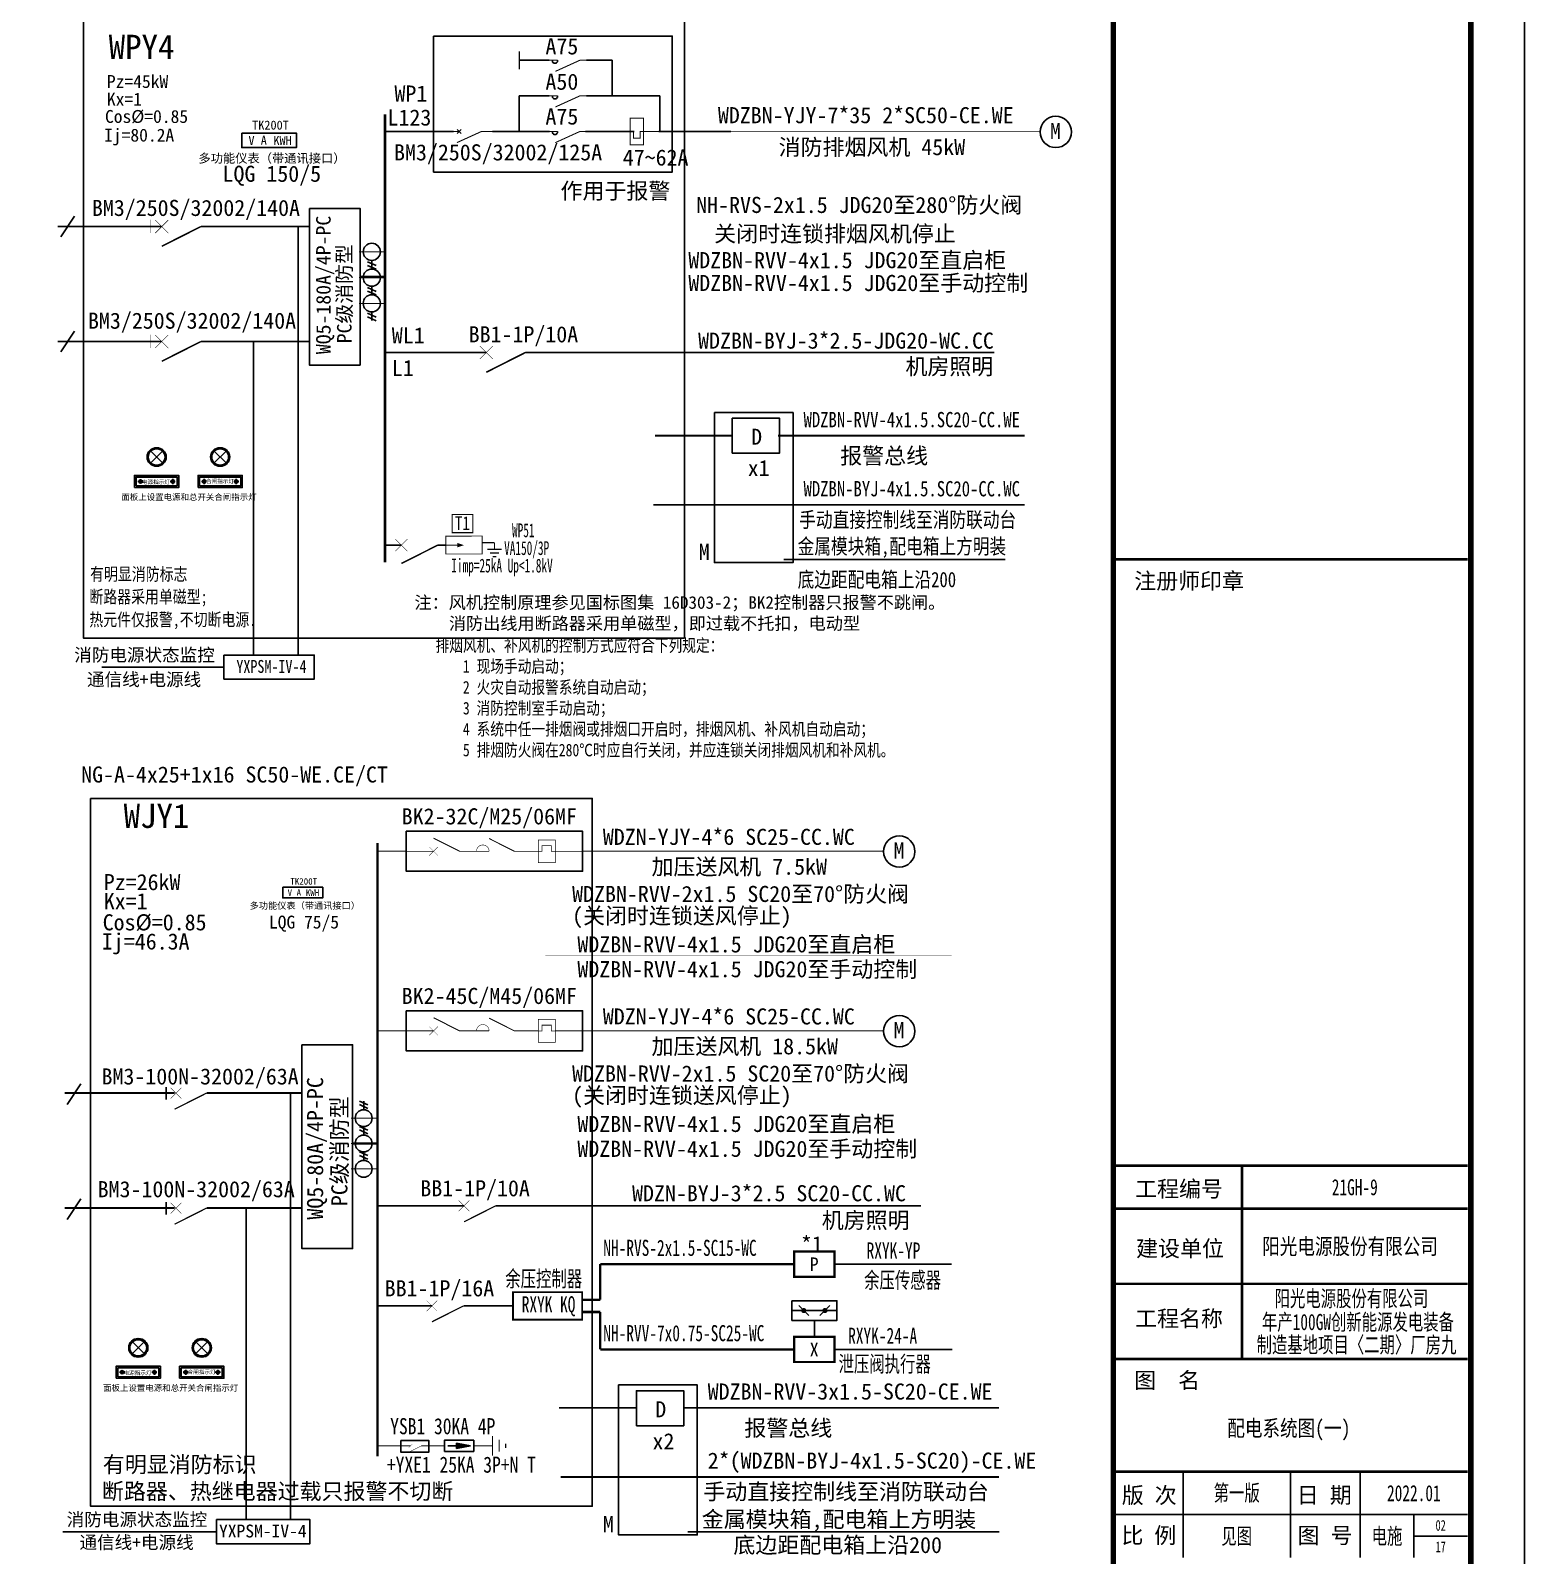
# Model space of a CAD drawing. Header units: millimetres. Extents: x -633009578 to 5705885, y -633235091 to 2571734.
# Drawn here: x 2516519 to 2544355, y 2240709 to 2269123 of the extents above; entities that cross this region are included whole.
import ezdxf
from ezdxf.enums import TextEntityAlignment as Align

# ---------------------------------------------------------------- set-up
doc = ezdxf.new("R2010")
doc.units = ezdxf.units.MM
doc.header["$LTSCALE"] = 1000
doc.header["$MEASUREMENT"] = 0
for name, pattern in [('CENTER2', [1.125, 0.75, -0.125, 0.125, -0.125]), ('CENTERX2', [101.6, 63.5, -12.7, 12.7, -12.7]), ('CONTINOUS', [0])]:
    doc.linetypes.add(name, pattern=pattern)
doc.layers.get('0').update_dxf_attribs({"color": 9})
for name, color, linetype in [('000000000000电气', 7, 'Continuous'), ('ETEXT', 3, 'Continuous'), ('SIG_TEXT', 7, 'Continuous'), ('电气系统', 3, 'Continuous'), ('系统图', 2, 'Continuous'), ('设备-箱柜', 3, 'Continuous'), ('院图签、封面151013$0$PUB_TITLE', 153, 'Continuous'), ('院图签、封面151013$0$图签文字', 4, 'Continuous')]:
    doc.layers.add(name, color=color, linetype=linetype)
doc.layers.add('CENTER', color=2, linetype='CENTERX2', lineweight=15)
doc.layers.add('DRAW', color=4, linetype='Continuous', lineweight=30)
doc.styles.add('--宋体', font='simhei.ttf', dxfattribs={"width": 0.8})
doc.styles.add('-宋体', font='simhei.ttf', dxfattribs={"width": 0.8})
doc.styles.add('_TCH_LABEL', font='simhei.ttf', dxfattribs={"bigfont": 'GBCBIG'})
doc.styles.add('HZ', font='simhei.ttf', dxfattribs={"width": 0.8, "bigfont": 'HZTXT'})
doc.styles.get("Standard").update_dxf_attribs({"font": 'simhei.ttf', "bigfont": 'hztxt.shx'})
doc.styles.add('宋', font='simhei.ttf', dxfattribs={"width": 0.8})
doc.styles.add('宋体', font='simhei.ttf')
doc.styles.add('院图签、封面151013$0$-宋体', font='simhei.ttf', dxfattribs={"width": 0.8})

# ---------------------------------------------------------------- blocks, each defined once
blk = doc.blocks.new('166')
at = {"linetype": 'CONTINOUS', "const_width": 0.3}
blk.add_lwpolyline([(2.5, 9.87), (-2.5, 9.87), (-2.5, -0.13), (2.5, -0.13)], close=True, dxfattribs=at)
blk.add_lwpolyline([(0, 9.87), (0, 6.12)], dxfattribs=at)
at = {"linetype": 'CONTINOUS'}
blk.add_lwpolyline([(0, 6.73, 1.25, 0, 0), (0, 4.87, 0, 0, 0)], format="xyseb", dxfattribs=at)
at = {"color": 1, "style": 'HZ', "width": 0.8}
blk.add_attdef('MARK', (5.02, 3.67), '', height=3, dxfattribs=at)
blk = doc.blocks.new('1107AA')
at = {"color": 3, "linetype": 'Continuous'}
for points, const_width in [([(0, -7.5), (-3.79, 0)], 0.3), ([(1.25, 1.25), (-1.25, -1.25)], 0.1), ([(-1.25, 1.25), (1.25, -1.25)], 0.1)]:
    blk.add_lwpolyline(points, dxfattribs=dict(at, const_width=const_width))
blk = doc.blocks.new('G$C5F426BFC')
at = {"layer": 'ETEXT', "elevation": 0}
for points, const_width in [([(5384, 3322), (5723, 3322)], 30), ([(6640, 3322), (6473, 3322)], 30), ([(7390, 3373), (7644, 3373)], 30), ([(7494, 3235), (7794, 3235)], 22.5), ([(7550, 3160), (7737, 3160)], 22.5), ([(7644, 3235), (7644, 3373)], 22.5), ([(7606, 3085), (7681, 3085)], 22.5)]:
    blk.add_lwpolyline(points, dxfattribs=dict(at, const_width=const_width))
at = {"layer": '电气系统', "color": 3, "const_width": 22.5, "elevation": 0}
blk.add_lwpolyline([(6772, 3954), (6772, 3579), (7196, 3579), (7196, 3954)], close=True, dxfattribs=at)
at = {"layer": 'ETEXT', "rotation": 89.99999999855241}
for name, p, xscale, yscale, zscale in [('166', (7380, 3322, 0), 75, 75, 75), ('1107AA', (5723, 3322, 0), 99.99999952316284, 99.99999952316284, 100)]:
    blk.add_blockref(name, p, dxfattribs=dict(at, xscale=xscale, yscale=yscale, zscale=zscale))
at = {"color": 7, "style": '_TCH_LABEL', "flags": 1}
blk.add_attdef('A', text='', height=0.00903, dxfattribs=at).set_placement((5380, 3322, 0), align=Align.MIDDLE_CENTER)
at = {"layer": '电气系统', "color": 3, "style": '宋'}
for s, width, p in [('T1', 0.8, (6829, 3634, 171)), ('WP51', 0.6, (8007, 3486, 171)), ('VA150/3P  ', 0.6, (7844, 3119, 171)), (' Iimp=25kA Up<1.8kV', 0.6, (6637, 2758, 171))]:
    blk.add_text(s, height=285, dxfattribs=dict(at, width=width)).set_placement(p)
blk = doc.blocks.new('G$CE55235D8')
blk.add_blockref('G$C5F426BFC', (-5384, -3158, 0))
blk = doc.blocks.new('G$C5FBF918B')
at = {"color": 3, "linetype": 'Continuous', "style": '宋'}
for s, p in [('注：风机控制原理参见国标图集 16D303-2；BK2控制器只报警不跳闸。', (352, -17, 0)), ('消防出线用断路器采用单磁型，即过载不托扣，电动型', (852, 806, 0))]:
    blk.add_text(s, height=300, rotation=90, dxfattribs=at).set_placement(p)
at = {"color": 2, "linetype": 'Continuous', "insert": (1076, 487), "char_height": 300, "width": 16171.9, "attachment_point": 1, "rotation": 90, "style": '宋'}
blk.add_mtext('排烟风机、补风机的控制方式应符合下列规定：{\\f宋体|b0|i0|c134|p2;\\P}    1 现场手动启动；{\\f宋体|b0|i0|c134|p2;\\P}    2 火灾自动报警系统自动启动；{\\f宋体|b0|i0|c134|p2;\\P}    3 消防控制室手动启动；{\\f宋体|b0|i0|c134|p2;\\P}    4 系统中任一排烟阀或排烟口开启时，排烟风机、补风机自动启动；{\\f宋体|b0|i0|c134|p2;\\P}    5 排烟防火阀在280℃时应自行关闭，并应连锁关闭排烟风机和补风机。', dxfattribs=at)
blk = doc.blocks.new('多功能仪表')
at = {"layer": '系统图', "color": 2}
blk.add_lwpolyline([(499850, 344131), (501605, 344131), (501605, 343664), (499850, 343664)], close=True, dxfattribs=at)
at = {"color": 3, "linetype": 'Continuous', "style": '宋体'}
for s, p in [('TK200T', (500773, 344242)), ('V', (500165, 343753)), ('A', (500559, 343755)), ('KWH', (501160, 343748)), ('多功能仪表（带通讯接口）', (500821, 343180))]:
    blk.add_text(s, height=288, dxfattribs=at).set_placement(p, align=Align.CENTER)
blk = doc.blocks.new('G$C86820919')
at = {"layer": '000000000000电气', "color": 3, "xscale": 0.51, "yscale": 0.51, "zscale": 0.51}
blk.add_blockref('多功能仪表', (-255652, -174891, 560), dxfattribs=at)
blk = doc.blocks.new('$element$00000576')
at = {"const_width": 0.0233}
for points in [[(0, 0), (0, -0.25)], [(0, -1), (0, -0.75), (-0.25, -0.2)], [(-0.047, -0.297), (0.047, -0.203)], [(-0.047, -0.203), (0.047, -0.297)]]:
    blk.add_lwpolyline(points, dxfattribs=at)
at = {"flags": 9}
blk.add_attdef('S', (0, 0), '', height=0.00000667, dxfattribs=at)
blk = doc.blocks.new('$element$00000577')
at = {"const_width": 0.0233}
for points in [[(0, 0), (0, -0.25)], [(-0.25, -0.2), (0, -0.75), (0, -1)]]:
    blk.add_lwpolyline(points, dxfattribs=at)
blk.add_arc((-0.008, -0.192), 0.0589, 81.8699, 278.1301)
at = {"flags": 9}
blk.add_attdef('S', (0, 0), '', height=0.00000667, dxfattribs=at)
blk = doc.blocks.new('$element$00000585')
at = {"const_width": 0.0233}
for points in [[(0, 0), (0, -0.425), (-0.15, -0.425), (-0.15, -0.575), (0, -0.575), (0, -1)], [(-0.3, -0.35), (0.3, -0.35), (0.3, -0.65), (-0.3, -0.65), (-0.3, -0.35)]]:
    blk.add_lwpolyline(points, dxfattribs=at)
at = {"flags": 9}
blk.add_attdef('S', (0, 0), '', height=0.00000667, dxfattribs=at)
blk = doc.blocks.new('0923')
at = {"color": 3, "linetype": 'Continuous'}
for p, q in [((-5, -3.75), (-2.5, -3.75)), ((-4.61, -5), (-3.5, -2.5)), ((-3.56, -5), (-2.45, -2.5)), ((2.5, -3.75), (5, -3.75)), ((2.89, -5), (4, -2.5)), ((3.94, -5), (5.05, -2.5)), ((10, -3.75), (12.5, -3.75)), ((10.39, -5), (11.5, -2.5)), ((11.44, -5), (12.55, -2.5))]:
    blk.add_line(p, q, dxfattribs=at)
at = {"color": 3, "linetype": 'Continuous', "const_width": 0.3}
for points in [[(-7.5, 0), (-7.5, -7.5)], [(0, 0), (0, -7.5)], [(7.5, 0), (7.5, -7.5)]]:
    blk.add_lwpolyline(points, dxfattribs=at)
at = {"color": 3, "linetype": 'Continuous'}
for centre in [(-7.5, -3.75), (0, -3.75), (7.5, -3.75)]:
    blk.add_circle(centre, 2.5, dxfattribs=at)
blk = doc.blocks.new('G$CC2F4D0F8')
at = {"layer": '000000000000电气', "color": 3, "style": '-宋体'}
for s, p in [('WDZBN-RVV-4x1.5 JDG20至直启柜', (-7053, 53)), ('WDZBN-RVV-4x1.5 JDG20至手动控制', (-7053, -372))]:
    blk.add_text(s, height=300, dxfattribs=at).set_placement(p)
blk = doc.blocks.new('wuxiancewen-3dian')
at = {"color": 3, "xscale": 0.6375, "yscale": 0.6375, "zscale": 0.6375}
blk.add_blockref('多功能仪表', (-320699, -218483, 701), dxfattribs=at)
blk = doc.blocks.new('$equip_U$00000219(6KJYKZZZUNZOGKT)')
at = {"const_width": 0.06}
blk.add_lwpolyline([(-0.72, 0), (0.72, 0), (0.72, 0.66), (-0.72, 0.66)], close=True, dxfattribs=at)
for p in [(0, 0.66), (-0.72, 0.33), (0, 0), (0.72, 0.33)]:
    blk.add_point(p)
at = {"color": 7, "style": '_TCH_LABEL'}
blk.add_attdef('$TEXT$', text='', height=0.36, dxfattribs=at).set_placement((-0.006, 0.325), align=Align.MIDDLE_CENTER)
at = {"color": 7, "style": '_TCH_LABEL', "flags": 1}
blk.add_attdef('A', text='', height=0.000025, dxfattribs=at).set_placement((0, 0), align=Align.MIDDLE_CENTER)
blk = doc.blocks.new('浪涌1')
at = {"layer": '电气系统'}
blk.add_hatch(color=241, dxfattribs=at).paths.add_polyline_path([(1736, 498), (1479, 548), (1479, 498), (1479, 448)])
at = {"layer": '电气系统', "color": 241}
for p, q in [((1316, 498), (1479, 498)), ((1479, 498), (1479, 548)), ((1736, 498), (1479, 548)), ((1479, 498), (1479, 448)), ((1736, 498), (1479, 448))]:
    blk.add_line(p, q, dxfattribs=at)
at = {"layer": '电气系统'}
blk.add_lwpolyline([(442, 597), (960, 597), (960, 379), (442, 379)], close=True, dxfattribs=at)
at = {"layer": '电气系统', "color": 241}
blk.add_lwpolyline([(1799, 603), (1799, 393), (1254, 393), (1254, 603)], close=True, dxfattribs=at)
at = {"layer": '电气系统', "const_width": 20}
for points in [[(2148, 316), (2148, 679)], [(2270, 386), (2270, 610)], [(2393, 456), (2393, 540)]]:
    blk.add_lwpolyline(points, dxfattribs=at)
at = {"layer": '电气系统', "color": 3, "linetype": 'Continuous', "const_width": 20}
for points in [[(0, 498), (621, 498)], [(823, 498), (1254, 498)], [(1799, 498), (2148, 498)]]:
    blk.add_lwpolyline(points, dxfattribs=at)
at = {"layer": '电气系统', "linetype": 'Continuous', "xscale": 27.22500000055879, "yscale": 27.22500000055879, "zscale": 27.22500000055879, "rotation": 89.99999969228081}
blk.add_blockref('1107AA', (621, 498), dxfattribs=at)
at = {"layer": '电气系统', "color": 3, "style": '宋', "width": 0.8}
for s, p in [('YSB1 30KA 4P ', (241, 713, 0)), ('+YXE1 25KA 3P+N T', (180, -3, 0))]:
    blk.add_text(s, height=300, dxfattribs=at).set_placement(p)
blk = doc.blocks.new('1104A')
at = {"color": 3, "linetype": 'Continuous', "const_width": 0.3}
blk.add_lwpolyline([(0, -7.5), (-3.79, 0)], dxfattribs=at)
at = {"color": 3, "linetype": 'Continuous', "const_width": 0.15}
blk.add_lwpolyline([(0, 3.75, 1), (0, 0)], format="xyb", dxfattribs=at)
blk = doc.blocks.new('1207')
at = {"color": 3, "linetype": 'Continuous', "const_width": 0.3}
blk.add_lwpolyline([(5, 0), (-5, 0), (-5, -7.5), (5, -7.5)], close=True, dxfattribs=at)
blk.add_lwpolyline([(0, 0), (0, -1.57), (-2.5, -1.57), (-2.5, -5.67), (0, -5.67), (0, -7.5)], dxfattribs=at)
blk = doc.blocks.new('G$C30390A01')
at = {"layer": '院图签、封面151013$0$图签文字', "color": 6, "style": '院图签、封面151013$0$-宋体', "width": 0.7}
for s, p in [('阳光电源股份有限公司', (460, -424)), ('年产100GW创新能源发电装备', (224, -862)), ('制造基地项目〈二期〉厂房九', (125, -1285))]:
    blk.add_text(s, height=300, dxfattribs=at).set_placement(p)
blk = doc.blocks.new('建筑图框_A0')
for p, q in [((118900, 0), (118900, 84100)), ((117900, 1000), (117900, 83100))]:
    blk.add_line(p, q)
at = {"layer": '院图签、封面151013$0$PUB_TITLE'}
for p, q in [((112538, 1800), (112538, 3411)), ((114538, 1800), (114538, 3411)), ((115838, 1800), (115838, 3411)), ((111238, 2600), (117838, 2600)), ((116838, 1800), (116838, 2600)), ((116838, 2200), (117838, 2200))]:
    blk.add_line(p, q, dxfattribs=at)
blk.add_lwpolyline([(0, 0), (118900, 0), (118900, 84100), (0, 84100)], close=True, dxfattribs=at)
at = {"layer": '院图签、封面151013$0$PUB_TITLE', "const_width": 100}
blk.add_lwpolyline([(2500, 1000), (117900, 1000), (117900, 83100), (2500, 83100)], close=True, dxfattribs=at)
at = {"layer": '院图签、封面151013$0$PUB_TITLE'}
for points, const_width in [([(111238, 1000), (111238, 83100)], 100), ([(111238, 20400), (117838, 20400)], 48), ([(111238, 9100), (117838, 9100)], 48), ([(111238, 9100), (117838, 9100)], 48), ([(113638, 5500), (113638, 9100)], 48), ([(111238, 8300), (117838, 8300)], 48), ([(111238, 8300), (117838, 8300)], 48), ([(111238, 6900), (117838, 6900)], 48), ([(111238, 6900), (117838, 6900)], 48), ([(111238, 5500), (117838, 5500)], 48), ([(111238, 5500), (117838, 5500)], 48), ([(111238, 3400), (117838, 3400)], 48)]:
    blk.add_lwpolyline(points, dxfattribs=dict(at, const_width=const_width))
at = {"layer": '院图签、封面151013$0$PUB_TITLE', "style": '院图签、封面151013$0$-宋体'}
for s, p in [('注册师印章', (111628, 19847)), ('工程编号', (111644, 8519)), ('建设单位', (111663, 7409)), ('工程名称', (111644, 6104)), ('图  名', (111628, 4952)), ('版 次', (111397, 2811)), ('日 期', (114658, 2814)), ('比 例', (111390, 2063)), ('图 号', (114672, 2063))]:
    blk.add_text(s, height=300, dxfattribs=at).set_placement(p)
at = {"layer": '院图签、封面151013$0$图签文字', "color": 6, "style": '院图签、封面151013$0$-宋体'}
for tag, height, width, p in [('工程主持人', 400, 0.8, (114688, 36700)), ('审定', 400, 0.8, (114688, 35900)), ('审核', 400, 0.8, (114688, 35100)), ('专业负责人', 400, 0.8, (114688, 34300)), ('校对', 400, 0.8, (114688, 33500)), ('设计', 400, 0.8, (114688, 32700)), ('方案设计人', 400, 0.8, (114688, 31900)), ('工程编号', 300, 0.7, (115738, 8700)), ('版次', 300, 0.7, (113538, 3006)), ('日期', 300, 0.7, (116838, 3000)), ('比例', 300, 0.7, (113538, 2200)), ('图号_X施', 300, 0.7, (116338, 2200)), ('图号', 200, 0.7, (117338, 2400)), ('图号_总数', 200, 0.7, (117338, 2000))]:
    blk.add_attdef(tag, text='', height=height, dxfattribs=dict(at, width=width)).set_placement(p, align=Align.MIDDLE_CENTER)
at = {"layer": '院图签、封面151013$0$图签文字', "color": 6, "style": '院图签、封面151013$0$-宋体', "width": 0.7}
for tag, p in [('建设单位_001', (115736, 7446)), ('工程名称_001', (115734, 6045)), ('图名_001', (114543, 4060))]:
    blk.add_attdef(tag, p, '', height=300, dxfattribs=at)
blk = doc.blocks.new('G$CE57D67AF')
at = {"color": 3}
for p, q in [((-480, 234), (-318, 396)), ((-480, 396), (-318, 234)), ((309, 234), (471, 396)), ((309, 396), (471, 234))]:
    blk.add_line(p, q, dxfattribs=at)
for points in [[(-674, -64), (-124, -64), (-124, 86), (-674, 86)], [(-654, -44), (-144, -44), (-144, 66), (-654, 66)], [(115, -64), (665, -64), (665, 86), (115, 86)], [(135, -44), (645, -44), (645, 66), (135, 66)]]:
    blk.add_lwpolyline(points, close=True, dxfattribs=at)
at = {"layer": 'CENTER', "linetype": 'CENTER2', "lineweight": -2}
for p, q in [((-631, 11), (-567, 11)), ((-167, 11), (-231, 11)), ((-199, -21), (-199, 43)), ((158, 11), (222, 11)), ((190, -21), (190, 43)), ((622, 11), (558, 11)), ((590, -21), (590, 43))]:
    blk.add_line(p, q, dxfattribs=at)
at = {"layer": 'DRAW'}
for centre, radius in [((-399, 315), 115), ((-399, 315), 105), ((390, 315), 115), ((390, 315), 105)]:
    blk.add_circle(centre, radius, dxfattribs=at)
at = {"layer": 'DRAW', "lineweight": -2}
for centre in [(-599, 11), (-199, 11), (190, 11), (590, 11)]:
    blk.add_circle(centre, 21, dxfattribs=at)
at = {"layer": 'SIG_TEXT', "color": 4, "style": '宋体'}
for s, height, p in [('电源指示灯', 50, (-583, -20)), ('合闸指示灯', 50, (213, -10)), ('面板上设置电源和总开关合闸指示灯', 75, (-837, -221))]:
    blk.add_text(s, height=height, dxfattribs=at).set_placement(p)

msp = doc.modelspace()

# ---------------------------------------------------------------- linework, layer by layer
at = {"color": 3, "linetype": 'Continuous', "const_width": 9.72}
for points in [[(2518760.7, 2265600.7), (2518760.7, 2265350.4)], [(2518760.7, 2263458.3), (2518760.7, 2263207.9)]]:
    msp.add_lwpolyline(points, dxfattribs=at)
at = {"layer": '000000000000电气', "linetype": 'Continuous'}
for p, q in [((2525625.4, 2268568.1, 100), (2526182.3, 2268568.1, 100)), ((2526881.2, 2268568.1, 100), (2527358.4, 2268568.1, 100)), ((2527358.4, 2267904.5, 100), (2527358.4, 2268568.1, 100)), ((2525625.4, 2267904.5, 100), (2526182.3, 2267904.5, 100)), ((2525625.4, 2267241, 100), (2525625.4, 2267904.5, 100)), ((2526881.2, 2267904.5, 100), (2528244.9, 2267904.5, 100)), ((2528244.9, 2267241, 100), (2528244.9, 2267904.5, 100)), ((2524401.3, 2267241, 100), (2523112.6, 2267241, 100)), ((2526190.3, 2267241, 100), (2525127.1, 2267241, 100)), ((2526857.6, 2267241, 100), (2527768, 2267241, 100)), ((2528223.4, 2267241, 100), (2529567.1, 2267241, 100)), ((2528291.8, 2267241, 100), (2529463.4, 2267241, 100))]:
    msp.add_line(p, q, dxfattribs=at)
at = {"layer": '000000000000电气', "color": 3}
for p, q in [((2517338.9, 2265663.7), (2517082.9, 2265277.3)), ((2517338.9, 2263521.2), (2517082.9, 2263134.9)), ((2531499.3, 2246138.8), (2533676.1, 2246138.8)), ((2531499.3, 2244549.7), (2533688.7, 2244549.7))]:
    msp.add_line(p, q, dxfattribs=at)
at = {"layer": '000000000000电气', "color": 2}
for p, q in [((2521504.6, 2257485.6), (2521504.6, 2265470.5)), ((2520675.3, 2257485.6), (2520675.3, 2263328)), ((2520122.6, 2257261.7), (2517850.9, 2257261.7))]:
    msp.add_line(p, q, dxfattribs=at)
at = {"layer": '000000000000电气', "color": 2, "linetype": 'Continuous'}
for p, q in [((2530552.2, 2259263.8), (2534679.3, 2259263.8)), ((2519049.2, 2249437.3), (2519049.2, 2249207.9)), ((2521364.5, 2241377.3), (2521364.5, 2249325.1)), ((2519049.2, 2247294.8), (2519049.2, 2247065.4)), ((2520535.2, 2241377.3), (2520535.2, 2247182.6)), ((2519982.5, 2241153.4), (2517123.3, 2241153.4)), ((2528766.2, 2241148.1), (2534569.8, 2241148.1))]:
    msp.add_line(p, q, dxfattribs=at)
at = {"layer": '000000000000电气', "linetype": 'CONTINOUS'}
for p, q in [((2517459.3, 2249497.7), (2517203.3, 2249111.3)), ((2517459.3, 2247355.2), (2517203.3, 2246968.8))]:
    msp.add_line(p, q, dxfattribs=at)
at = {"layer": '000000000000电气'}
for p, q in [((2531543.1, 2245272.8), (2530704.2, 2245272.8)), ((2531019.8, 2245179.3), (2530832.9, 2245366.2)), ((2531227.5, 2245179.3), (2531414.4, 2245366.2)), ((2531123.6, 2244784.4), (2531123.6, 2245088.7))]:
    msp.add_line(p, q, dxfattribs=at)
at = {"layer": '000000000000电气', "color": 3}
for points, const_width in [([(2517210.9, 2263162.1), (2517210.9, 2270015), (2523431, 2270015)], 0.01), ([(2526111.4, 2253456.8), (2526111.4, 2251882.2)], 1), ([(2526111.4, 2252853), (2533617, 2252853)], 1), ([(2526111.4, 2251882.2), (2533681, 2251882.2)], 1), ([(2526111.4, 2250110.8), (2526111.4, 2248536.2)], 1), ([(2526111.4, 2249507), (2533617, 2249507)], 1), ([(2526111.4, 2248536.2), (2533681, 2248536.2)], 1), ([(2525185.9, 2247224.4), (2533112.7, 2247224.4)], 31.4), ([(2524586.9, 2245360.4), (2525507.8, 2245360.4)], 31.4)]:
    msp.add_lwpolyline(points, dxfattribs=dict(at, const_width=const_width))
at = {"layer": '000000000000电气', "color": 2}
for points in [[(2517506.2, 2269826.4), (2528701.5, 2269826.4), (2528701.5, 2257802), (2517506.2, 2257802)], [(2521716, 2265806.6), (2522661.1, 2265806.6), (2522661.1, 2262889.9), (2521716, 2262889.9)], [(2529262.9, 2262003.8), (2530727.4, 2262003.8), (2530727.4, 2259208.2), (2529262.9, 2259208.2)], [(2529594.1, 2261249.3), (2530475.8, 2261249.3), (2530475.8, 2261899.7), (2529594.1, 2261899.7)], [(2520122.6, 2257485.6), (2521804.3, 2257485.6), (2521804.3, 2257037.8), (2520122.6, 2257037.8)]]:
    msp.add_lwpolyline(points, close=True, dxfattribs=at)
at = {"layer": '000000000000电气', "color": 2, "elevation": 100}
msp.add_lwpolyline([(2524029.8, 2269019.6), (2528477.4, 2269019.6), (2528477.4, 2266484.3), (2524029.8, 2266484.3)], close=True, dxfattribs=at)
at = {"layer": '000000000000电气', "const_width": 27.6, "elevation": 100}
msp.add_lwpolyline([(2525625.4, 2268402.2), (2525625.4, 2268733.9)], dxfattribs=at)
at = {"layer": '000000000000电气', "color": 2}
for points, const_width in [([(2523123.6, 2259216), (2523123.6, 2267562.5)], 45.1), ([(2517024.7, 2265470.5), (2518964.9, 2265470.5)], 35.2), ([(2519693.9, 2265470.5), (2521707.9, 2265470.5)], 35.2), ([(2522661.1, 2264530.8), (2523123.6, 2264530.8)], 45.1), ([(2521804.3, 2257261.7), (2522913.4, 2257261.7), (2522913.4, 2264544.1)], 1), ([(2517024.7, 2263328), (2518964.9, 2263328)], 35.2), ([(2519693.9, 2263328), (2521707.3, 2263328)], 35.2), ([(2528152.3, 2261574.5), (2529594.1, 2261574.5)], 32.5)]:
    msp.add_lwpolyline(points, dxfattribs=dict(at, const_width=const_width))
at = {"layer": '000000000000电气', "color": 3}
for points, const_width, elevation in [([(2528702.3, 2267238.1), (2535330, 2267238.1)], 16.9, -100), ([(2527600, 2266468.4), (2527600, 2264641), (2535621.9, 2264641)], 1, 30), ([(2528081.4, 2266468.4), (2528081.4, 2265600.4), (2535608.2, 2265600.4)], 1, 30)]:
    msp.add_lwpolyline(points, dxfattribs=dict(at, const_width=const_width, elevation=elevation))
at = {"layer": '000000000000电气', "color": 2, "linetype": 'Continuous', "const_width": 32.5, "elevation": -100}
for points in [[(2523135.9, 2263123.7), (2525011.5, 2263123.7)], [(2525740.5, 2263123.7), (2534478.6, 2263123.7)]]:
    msp.add_lwpolyline(points, dxfattribs=at)
at = {"layer": '000000000000电气', "color": 2, "linetype": 'Continuous'}
for points, const_width in [([(2530444.9, 2261574.5), (2535044.4, 2261574.5)], 32.5), ([(2528121.5, 2260287.3), (2535044.4, 2260287.3)], 32.5), ([(2522983.5, 2242556.3), (2522983.5, 2253986.7)], 45.1), ([(2522980.8, 2253830.3), (2523521.3, 2253830.3)], 16.9), ([(2523521.3, 2253830.3), (2524029.2, 2253830.3)], 16.3), ([(2524503.7, 2253830.3), (2525064.1, 2253830.3)], 16.3), ([(2525535.3, 2253830.3), (2525979.8, 2253830.3)], 16.3), ([(2526298.5, 2253830.3), (2526805.1, 2253830.3)], 16.3), ([(2526805.1, 2253830.3), (2532414.2, 2253830.3)], 16.9), ([(2522980.8, 2250484.3), (2523521.3, 2250484.3)], 16.9), ([(2523521.3, 2250484.3), (2524029.2, 2250484.3)], 16.3), ([(2524503.7, 2250484.3), (2525064.1, 2250484.3)], 16.3), ([(2525535.3, 2250484.3), (2525979.8, 2250484.3)], 16.3), ([(2526298.5, 2250484.3), (2526805.1, 2250484.3)], 16.3), ([(2526805.1, 2250484.3), (2532414.2, 2250484.3)], 16.9), ([(2517158.1, 2249325.1), (2519205.1, 2249325.1)], 35.2), ([(2518868.6, 2249325.1), (2519198.1, 2249325.1)], 35.2), ([(2519131.8, 2249224.9), (2519329.8, 2249422.9)], 7.92), ([(2519131.8, 2249422.9), (2519329.8, 2249224.9)], 7.92), ([(2519799.1, 2249325.1), (2519205.1, 2249024.8)], 23.8), ([(2519799.1, 2249325.1), (2519264.5, 2249054.8)], 21.4), ([(2519799.1, 2249325.1), (2519264.5, 2249054.8)], 21.4), ([(2519799.1, 2249325.1), (2521567.7, 2249325.1)], 35.2), ([(2521724.2, 2241153.4), (2522726.6, 2241153.4), (2522726.6, 2248396.4)], 1), ([(2522521, 2248385.4), (2522983.5, 2248385.4)], 45.1), ([(2519131.8, 2247082.4), (2519329.8, 2247280.4)], 7.92), ([(2519131.8, 2247280.4), (2519329.8, 2247082.4)], 7.92), ([(2517158.1, 2247182.6), (2519205.1, 2247182.6)], 35.2), ([(2519799.1, 2247182.6), (2519205.1, 2246882.3)], 23.8), ([(2519799.1, 2247182.6), (2519264.5, 2246912.3)], 21.4), ([(2519799.1, 2247182.6), (2521567.2, 2247182.6)], 35.2), ([(2526366.2, 2243458.9), (2527808.1, 2243458.9)], 32.5), ([(2528689.7, 2243458.9), (2534564.9, 2243458.9)], 32.5), ([(2526397.5, 2242171.7), (2534564.9, 2242171.7)], 32.5)]:
    msp.add_lwpolyline(points, dxfattribs=dict(at, const_width=const_width))
at = {"layer": '000000000000电气', "linetype": 'CONTINOUS', "const_width": 0.01}
msp.add_lwpolyline([(2517344.3, 2246824.9), (2517344.3, 2255005.2), (2523209.7, 2255005.2)], dxfattribs=at)
at = {"layer": '000000000000电气', "color": 2, "linetype": 'Continuous'}
for points in [[(2517639.6, 2254816.6), (2526985.5, 2254816.6), (2526985.5, 2241627.6), (2517639.6, 2241627.6)], [(2523521.3, 2254203.8), (2526805.1, 2254203.8), (2526805.1, 2253456.8), (2523521.3, 2253456.8)], [(2523521.3, 2250857.8), (2526805.1, 2250857.8), (2526805.1, 2250110.8), (2523521.3, 2250110.8)], [(2521575.9, 2250224.9), (2522521, 2250224.9), (2522521, 2246427.5), (2521575.9, 2246427.5)], [(2527476.8, 2243888.1), (2528941.4, 2243888.1), (2528941.4, 2241092.5), (2527476.8, 2241092.5)], [(2527808.1, 2243128), (2528689.7, 2243128), (2528689.7, 2243778.4), (2527808.1, 2243778.4)], [(2519982.5, 2241377.3), (2521724.2, 2241377.3), (2521724.2, 2240929.4), (2519982.5, 2240929.4)]]:
    msp.add_lwpolyline(points, close=True, dxfattribs=at)
at = {"layer": '000000000000电气', "color": 3, "linetype": 'Continuous', "const_width": 31.4}
for points in [[(2522983.5, 2247224.4), (2524596.6, 2247224.4)], [(2522983.5, 2245360.4), (2523997.6, 2245360.4)]]:
    msp.add_lwpolyline(points, dxfattribs=at)
at = {"layer": '000000000000电气', "color": 1, "linetype": 'Continuous', "const_width": 45}
for points in [[(2527134.7, 2245474.6), (2527134.7, 2246138.8)], [(2527134.7, 2246138.8), (2530748, 2246138.8)], [(2526797.4, 2245474.6), (2527134.7, 2245474.6)], [(2526797.4, 2245246.2), (2527134.7, 2245246.2)], [(2527134.7, 2245246.2), (2527134.7, 2244549.7)], [(2527134.7, 2244549.7), (2530748, 2244549.7)]]:
    msp.add_lwpolyline(points, dxfattribs=at)
at = {"layer": '000000000000电气', "const_width": 35.5}
msp.add_lwpolyline([(2526797.4, 2245360.4), (2526797.4, 2245104.2), (2525507.8, 2245104.2), (2525507.8, 2245616.6), (2526797.4, 2245616.6), (2526797.4, 2245360.4)], dxfattribs=at)
at = {"layer": '000000000000电气'}
msp.add_lwpolyline([(2530704.2, 2245456.8), (2531543.1, 2245456.8), (2531543.1, 2245088.7), (2530704.2, 2245088.7)], close=True, dxfattribs=at)
at = {"layer": '000000000000电气', "const_width": 47.8}
for points in [[(2530926.3, 2245248.8, 1), (2530926.3, 2245296.7, 1)], [(2531321, 2245248.8, -1), (2531321, 2245296.7, -1)]]:
    msp.add_lwpolyline(points, format="xyb", close=True, dxfattribs=at)
at = {"layer": '000000000000电气', "color": 3}
msp.add_circle((2535621.5, 2267232.7, -100), 291.5, dxfattribs=at)
at = {"layer": '000000000000电气', "color": 2, "linetype": 'Continuous'}
for centre in [(2532705.7, 2253824.9), (2532705.7, 2250478.9)]:
    msp.add_circle(centre, 291.5, dxfattribs=at)

# ---------------------------------------------------------------- block references
at = {"xscale": 0.78, "yscale": 0.78, "zscale": 0.78, "rotation": 270}
msp.add_blockref('G$C5FBF918B', (2523686.1, 2258623.3), dxfattribs=at)
at = {"layer": '000000000000电气', "color": 3, "xscale": 829.44, "yscale": 829.44, "zscale": 829.44, "rotation": 90}
msp.add_blockref('$element$00000577', (2526131.8, 2268568.1, 100), dxfattribs=at)
at = {"layer": '000000000000电气'}
for name, p, xscale, yscale, zscale, rotation in [('$element$00000577', (2526131.8, 2267904.5, 100), 829.44, 829.44, 829.44, 90), ('$element$00000585', (2527399.9, 2267241, 100), 829.44, 829.44, 829.44, 90), ('$element$00000576', (2524297.7, 2267241, 100), 829.44, 829.44, 829.44, 90), ('$element$00000577', (2526131.8, 2267241, 100), 829.44, 829.44, 829.44, 90), ('0923', (2523117.6, 2264518.8, 100), 64, 64, 64, 270)]:
    msp.add_blockref(name, p, dxfattribs=dict(at, xscale=xscale, yscale=yscale, zscale=zscale, rotation=rotation))
for name, p, xscale, yscale, zscale in [('G$C86820919', (2521284.2, 2266510, 100), 1.14, 1.14, 1.14), ('G$CE55235D8', (2523123.6, 2259386), 0.9025, 0.9025, 0.9025)]:
    msp.add_blockref(name, p, dxfattribs=dict(at, xscale=xscale, yscale=yscale, zscale=zscale))
at = {"layer": '000000000000电气', "color": 2, "linetype": 'Continuous'}
for name, p, xscale, yscale, zscale, rotation in [('1107AA', (2518964.9, 2265470.5), 97.20000000018624, 97.20000000018624, 97.20000000018624, 89.9999737389867), ('1107AA', (2518964.9, 2263328), 97.20000000018624, 97.20000000018624, 97.20000000018624, 89.9999737389867), ('1107AA', (2525011.5, 2263123.7, -100), 97.20000000018624, 97.20000000018624, 97.20000000018624, 89.9999737389867), ('1107AA', (2524029.2, 2253830.3), -64.59999990463257, 64.59999990463257, 64.6, 89.999999999998), ('1104A', (2525064.1, 2253830.3), -62.66879987716675, 62.66879987716675, 62.66880000000003, 89.999999999998), ('1207', (2525979.8, 2253830.3), -42.5, 42.5, 42.5, 89.999999999998), ('1107AA', (2524029.2, 2250484.3), -64.59999990463257, 64.59999990463257, 64.6, 89.999999999998), ('1104A', (2525064.1, 2250484.3), -62.66879987716675, 62.66879987716675, 62.66880000000003, 89.999999999998), ('1207', (2525979.8, 2250484.3), -42.5, 42.5, 42.5, 89.999999999998)]:
    msp.add_blockref(name, p, dxfattribs=dict(at, xscale=xscale, yscale=yscale, zscale=zscale, rotation=rotation))
at = {"layer": '000000000000电气', "color": 1, "xscale": 1.5, "yscale": 1.5, "zscale": 1.5}
for p in [(2519467.5, 2260703.9), (2519125.3, 2244106.5)]:
    msp.add_blockref('G$CE57D67AF', p, dxfattribs=at)
at = {"layer": '000000000000电气', "color": 2, "xscale": 0.6666599999999999, "yscale": 0.6666599999999999, "zscale": 0.6666599999999999}
msp.add_blockref('wuxiancewen-3dian', (2522580.4, 2252560.4), dxfattribs=at)
at = {"layer": '000000000000电气', "color": 1, "linetype": 'Continuous', "xscale": 63.00000000000002, "yscale": 63.00000000000002, "zscale": 63.00000000000002, "rotation": 89.99999846185224}
msp.add_blockref('0923', (2522490.3, 2248385.4), dxfattribs=at)
at = {"layer": '000000000000电气', "color": 3, "linetype": 'Continuous', "xscale": 78.57, "yscale": 78.57, "zscale": 78.57, "rotation": 90}
for p in [(2524596.6, 2247224.4), (2523997.6, 2245360.4)]:
    msp.add_blockref('1107AA', p, dxfattribs=at)
at = {"layer": '000000000000电气'}
ref = msp.add_blockref('$equip_U$00000219(6KJYKZZZUNZOGKT)', (2531123.6, 2245904), dxfattribs=dict(at, xscale=521.7520000000001, yscale=711.4800000000001, zscale=711.4800000000001))
ref.add_attrib('$TEXT$', 'P', dxfattribs={"layer": '0', "color": 4, "height": 256.1, "style": '_TCH_LABEL', "width": 0.947692}).set_placement((2531120.3, 2246135.4), align=Align.MIDDLE_CENTER)
ref = msp.add_blockref('$equip_U$00000219(6KJYKZZZUNZOGKT)', (2531123.6, 2244314.9), dxfattribs=dict(at, xscale=521.7520000000001, yscale=711.4800000000001, zscale=711.4800000000001))
ref.add_attrib('$TEXT$', 'X', dxfattribs={"layer": '0', "color": 4, "height": 256.1, "style": '_TCH_LABEL', "width": 0.947692}).set_placement((2531120.3, 2244546.2), align=Align.MIDDLE_CENTER)
msp.add_blockref('浪涌1', (2522979.5, 2242255.4), dxfattribs=at)
at = {"layer": '设备-箱柜'}
ref = msp.add_blockref('建筑图框_A0', (2425455.3, 2238871.4), dxfattribs=at)
ref.add_attrib('图号_总数', '17', dxfattribs={"layer": '院图签、封面151013$0$图签文字', "color": 6, "height": 200, "style": '院图签、封面151013$0$-宋体', "width": 0.7}).set_placement((2542793.4, 2240871.5), align=Align.MIDDLE_CENTER)
ref.add_attrib('图号', '02', dxfattribs={"layer": '院图签、封面151013$0$图签文字', "color": 6, "height": 200, "style": '院图签、封面151013$0$-宋体', "width": 0.7}).set_placement((2542793.4, 2241271.5), align=Align.MIDDLE_CENTER)
ref.add_attrib('图号_X施', '电施', dxfattribs={"layer": '院图签、封面151013$0$图签文字', "color": 6, "height": 300, "style": '院图签、封面151013$0$-宋体', "width": 0.7}).set_placement((2541793.4, 2241071.6), align=Align.MIDDLE_CENTER)
ref.add_attrib('日期', '2022.01', dxfattribs={"layer": '院图签、封面151013$0$图签文字', "color": 6, "height": 300, "style": '院图签、封面151013$0$-宋体', "width": 0.7}).set_placement((2542293.4, 2241871.6), align=Align.MIDDLE_CENTER)
ref.add_attrib('比例', '见图', dxfattribs={"layer": '院图签、封面151013$0$图签文字', "color": 6, "height": 300, "style": '院图签、封面151013$0$-宋体', "width": 0.7}).set_placement((2538993.4, 2241071.6), align=Align.MIDDLE_CENTER)
ref.add_attrib('版次', '第一版', dxfattribs={"layer": '院图签、封面151013$0$图签文字', "color": 6, "height": 300, "style": '院图签、封面151013$0$-宋体', "width": 0.7}).set_placement((2538993.4, 2241877.1), align=Align.MIDDLE_CENTER)
ref.add_attrib('图名_001', '配电系统图(一)', (2538819, 2242931.9), dxfattribs={"layer": '院图签、封面151013$0$图签文字', "color": 6, "height": 300, "style": '院图签、封面151013$0$-宋体', "width": 0.8})
ref.add_attrib('建设单位_001', '阳光电源股份有限公司', (2539468.2, 2246319.3), dxfattribs={"layer": '院图签、封面151013$0$图签文字', "color": 6, "height": 300, "style": '院图签、封面151013$0$-宋体', "width": 0.8})
ref.add_attrib('工程编号', '21GH-9', dxfattribs={"layer": '院图签、封面151013$0$图签文字', "color": 6, "height": 300, "style": '院图签、封面151013$0$-宋体', "width": 0.7}).set_placement((2541193.4, 2247571.8), align=Align.MIDDLE_CENTER)
for name, p in [('G$CC2F4D0F8', (2535828.4, 2264641, 30)), ('G$C30390A01', (2539238.5, 2245771.8))]:
    msp.add_blockref(name, p, dxfattribs=at)

# ---------------------------------------------------------------- texts
at = {"layer": '000000000000电气', "color": 6, "style": '宋'}
msp.add_text('WPY4', height=450, dxfattribs=at).set_placement((2518588.2, 2268818.3), align=Align.MIDDLE)
at = {"layer": '000000000000电气', "color": 3}
for s, height, style, p in [('A75', 300, '宋', (2526113.3, 2268677.7, 100)), ('A50', 300, '宋', (2526113.3, 2268019.2, 100)), ('WP1', 300, '宋', (2523300.2, 2267798.5)), ('WDZBN-YJY-7*35 2*SC50-CE.WE', 300.004, '宋', (2529326.8, 2267395, -100)), ('L123', 300, '宋', (2523171.1, 2267352)), ('A75', 300, '宋', (2526113.3, 2267370.6, 100)), ('M', 300, '宋', (2535514.2, 2267101.6, -100)), ('消防排烟风机 45kW', 300.004, '宋', (2530457.6, 2266800.6, -100)), ('47~62A', 300, '宋', (2527553.9, 2266606.2, 100)), ('作用于报警', 300, '宋', (2526395, 2265984.7, 100)), ('NH-RVS-2x1.5 JDG20至280°防火阀', 300, '-宋体', (2528922.6, 2265723, 30)), ('关闭时连锁排烟风机停止', 300, '-宋体', (2529257.4, 2265186.8, 30)), ('WDZBN-RVV-2x1.5 SC20至70°防火阀', 300, '-宋体', (2526610.3, 2252885.5)), ('(关闭时连锁送风停止)', 300, '-宋体', (2526610.3, 2252479.4)), ('WDZBN-RVV-4x1.5 JDG20至直启柜', 300, '-宋体', (2526708.2, 2251946.3)), ('WDZBN-RVV-4x1.5 JDG20至手动控制', 300, '-宋体', (2526708.2, 2251483)), ('WDZBN-RVV-2x1.5 SC20至70°防火阀', 300, '-宋体', (2526610.3, 2249539.5)), ('(关闭时连锁送风停止)', 300, '-宋体', (2526610.3, 2249133.4)), ('WDZBN-RVV-4x1.5 JDG20至直启柜', 300, '-宋体', (2526708.2, 2248600.3)), ('WDZBN-RVV-4x1.5 JDG20至手动控制', 300, '-宋体', (2526708.2, 2248137)), ('BB1-1P/10A', 300, '-宋体', (2523782.6, 2247401.7)), ('*1', 300, '-宋体', (2530874.3, 2246358.5)), ('BB1-1P/16A', 300, '-宋体', (2523118.1, 2245537.8))]:
    msp.add_text(s, height=height, dxfattribs=dict(at, style=style)).set_placement(p)
at = {"layer": '000000000000电气', "color": 2}
for s, height, style, p in [('Pz=45kW', 240, '--宋体', (2517942.4, 2268052.7)), ('Kx=1', 240, '--宋体', (2517942.4, 2267722.3)), ('Cos%%C=0.85', 240, '--宋体', (2517907.1, 2267401.3)), ('Ij=80.2A', 240, '--宋体', (2517890.3, 2267053.6)), ('LQG 150/5', 300, '宋', (2520097, 2266303.8, -300)), ('D', 300, '宋体', (2529946.4, 2261404.8)), ('报警总线', 300, '宋体', (2531605.9, 2261050)), ('x1', 300, '宋体', (2529882, 2260820.6))]:
    msp.add_text(s, height=height, dxfattribs=dict(at, style=style)).set_placement(p)
at = {"layer": '000000000000电气', "color": 3, "style": '宋'}
msp.add_text('BM3/250S/32002/125A', height=300, dxfattribs=at).set_placement((2525231.7, 2266828), align=Align.MIDDLE)
at = {"layer": '000000000000电气', "color": 2}
for s, height, style, p in [('BM3/250S/32002/140A', 300.004, '宋', (2519601.7, 2265792.8)), ('BM3/250S/32002/140A', 300.004, '宋', (2519529.2, 2263691.8)), ('M', 300, '宋体', (2529071.8, 2259409.7)), ('消防电源状态监控', 240, '宋', (2518643.5, 2257493.9)), ('通信线+电源线', 240, '宋', (2518635.3, 2257036.5))]:
    msp.add_text(s, height=height, dxfattribs=dict(at, style=style)).set_placement(p, align=Align.MIDDLE)
at = {"layer": '000000000000电气', "color": 3, "style": '宋体'}
for s, p in [('WQ5-180A/4P-PC', (2522111.2, 2264381.8)), ('PC级消防型', (2522501.1, 2264217.2))]:
    msp.add_text(s, height=270.75, rotation=90, dxfattribs=at).set_placement(p, align=Align.CENTER)
at = {"layer": '000000000000电气', "color": 2, "linetype": 'Continuous', "style": '宋'}
for s, p in [('BB1-1P/10A', (2525703.2, 2263437.9, -100)), ('WDZBN-BYJ-3*2.5-JDG20-WC.CC', (2531713.2, 2263355.1, -100))]:
    msp.add_text(s, height=300, rotation=359.99997, dxfattribs=at).set_placement(p, align=Align.MIDDLE)
msp.add_text('机房照明', height=300, rotation=359.99997, dxfattribs=at).set_placement((2532821.2, 2262712.4, -100))
at = {"layer": '000000000000电气', "color": 2, "linetype": 'Continuous', "style": '宋体', "width": 0.8}
for s, p in [('WDZBN-RVV-4x1.5.SC20-CC.WE', (2530922.6, 2261730.3)), ('WDZBN-BYJ-4x1.5.SC20-CC.WC', (2530922.6, 2260443.1)), ('手动直接控制线至消防联动台', (2530841.5, 2259865.4)), ('金属模块箱,配电箱上方明装', (2530811.7, 2259370.2)), ('底边距配电箱上沿200', (2530811.7, 2258750.7))]:
    msp.add_text(s, height=285, dxfattribs=at).set_placement(p)
at = {"layer": '000000000000电气', "color": 3, "linetype": 'Continuous', "style": '-宋体', "width": 0.8}
for s, p in [('有明显消防标志', (2517628.7, 2258875.9)), ('断路器采用单磁型;', (2517615.5, 2258453.5)), ('热元件仅报警,不切断电源.', (2517615.5, 2258028.2))]:
    msp.add_text(s, height=237.5, dxfattribs=at).set_placement(p)
at = {"layer": '000000000000电气', "color": 2, "style": '宋', "width": 0.8}
msp.add_text('YXPSM-IV-4', height=240, dxfattribs=at).set_placement((2521007.8, 2257274.1, 27128.4), align=Align.MIDDLE)
at = {"layer": '000000000000电气', "color": 2, "linetype": 'Continuous', "style": '宋'}
msp.add_text('NG-A-4x25+1x16 SC50-WE.CE/CT', height=300.004, dxfattribs=at).set_placement((2520320.2, 2255111), align=Align.CENTER)
at = {"layer": '000000000000电气', "color": 6, "linetype": 'Continuous', "style": '宋'}
msp.add_text('WJY1', height=450, dxfattribs=at).set_placement((2518866.5, 2254486.1), align=Align.MIDDLE)
at = {"layer": '000000000000电气', "color": 2, "linetype": 'Continuous'}
for s, height, style, p in [('BK2-32C/M25/06MF', 300.004, '宋', (2523435.2, 2254331.2)), ('WDZN-YJY-4*6 SC25-CC.WC', 300.004, '宋', (2527183, 2253949.2)), ('M', 300, '宋', (2532598.4, 2253693.9)), ('加压送风机 7.5kW', 300.004, '宋', (2528088.9, 2253392.9)), ('Pz=26kW', 300, '宋', (2517883.8, 2253106.1)), ('Kx=1', 300, '宋', (2517883.8, 2252750.9)), ('Cos%%C=0.85', 300.004, '宋', (2517863.6, 2252357)), ('LQG 75/5', 240, '宋', (2520961.8, 2252391.4, -355.6)), ('Ij=46.3A', 300, '宋', (2517849.3, 2252000.1)), ('BK2-45C/M45/06MF', 300.004, '宋', (2523435.2, 2250985.2)), ('WDZN-YJY-4*6 SC25-CC.WC', 300.004, '宋', (2527183, 2250603.2)), ('M', 300, '宋', (2532598.4, 2250347.9)), ('加压送风机 18.5kW', 300.004, '宋', (2528088.9, 2250046.9)), ('WDZN-BYJ-3*2.5 SC20-CC.WC', 300, '宋体', (2527727.7, 2247308.9)), ('机房照明', 300, '宋体', (2531261.7, 2246805.4)), ('WDZBN-RVV-3x1.5-SC20-CE.WE', 300, '宋体', (2529136.6, 2243614.7)), ('D', 300, '宋体', (2528160.3, 2243283.5)), ('报警总线', 300, '宋体', (2529819.8, 2242934.3)), ('x2', 300, '宋体', (2528108.3, 2242686.9)), ('有明显消防标识', 300, '宋', (2517866.7, 2242256.7, 0)), ('2*(WDZBN-BYJ-4x1.5-SC20)-CE.WE', 300, '宋体', (2529136.6, 2242327.5)), ('断路器、热继电器过载只报警不切断', 300.004, '宋', (2517849.9, 2241756.4)), ('手动直接控制线至消防联动台', 300, '宋体', (2529055.5, 2241749.7)), ('金属模块箱,配电箱上方明装', 300, '宋体', (2529025.7, 2241234.6)), ('底边距配电箱上沿200', 300, '宋体', (2529615.7, 2240755.1))]:
    msp.add_text(s, height=height, dxfattribs=dict(at, style=style)).set_placement(p)
for s, height, style, p in [('BM3-100N-32002/63A', 300.004, '宋', (2519679.1, 2249610.7)), ('BM3-100N-32002/63A', 300.004, '宋', (2519606.6, 2247509.7)), ('消防电源状态监控', 240, '宋', (2518503.4, 2241385.6)), ('YXPSM-IV-4', 240, '宋', (2520847.7, 2241165.7, 27128.4)), ('M', 300, '宋体', (2527285.8, 2241294.1)), ('通信线+电源线', 240, '宋', (2518495.2, 2240958.2))]:
    msp.add_text(s, height=height, dxfattribs=dict(at, style=style)).set_placement(p, align=Align.MIDDLE)
at = {"layer": '000000000000电气', "color": 1, "linetype": 'Continuous', "style": '宋'}
for s, p in [('WQ5-80A/4P-PC', (2521971.1, 2248294.1)), ('PC级消防型', (2522423.6, 2248240.3))]:
    msp.add_text(s, height=300, rotation=90, dxfattribs=at).set_placement(p, align=Align.CENTER)
at = {"layer": '000000000000电气', "color": 3, "style": '-宋体', "width": 0.7}
for s, p in [('NH-RVS-2x1.5-SC15-WC', (2527191.8, 2246291.6)), ('RXYK-YP', (2532098, 2246242.7)), ('余压控制器', (2525365, 2245716.9, 0)), ('余压传感器', (2532051.5, 2245690.4)), ('NH-RVV-7x0.75-SC25-WC', (2527191.8, 2244702.5)), ('RXYK-24-A', (2531753.7, 2244653.6)), ('泄压阀执行器', (2531574.8, 2244128.8))]:
    msp.add_text(s, height=300, dxfattribs=at).set_placement(p)
msp.add_text('RXYK KQ', height=300, dxfattribs=at).set_placement((2526171.6, 2245354.9), align=Align.MIDDLE)
at = {"layer": '电气系统', "color": 3, "style": '宋'}
for s, p in [('WL1', (2523250.6, 2263291.8, -100)), ('L1', (2523250.6, 2262684.6, -100))]:
    msp.add_text(s, height=300, rotation=359.99997, dxfattribs=at).set_placement(p)

doc.saveas('drawing.dxf')
